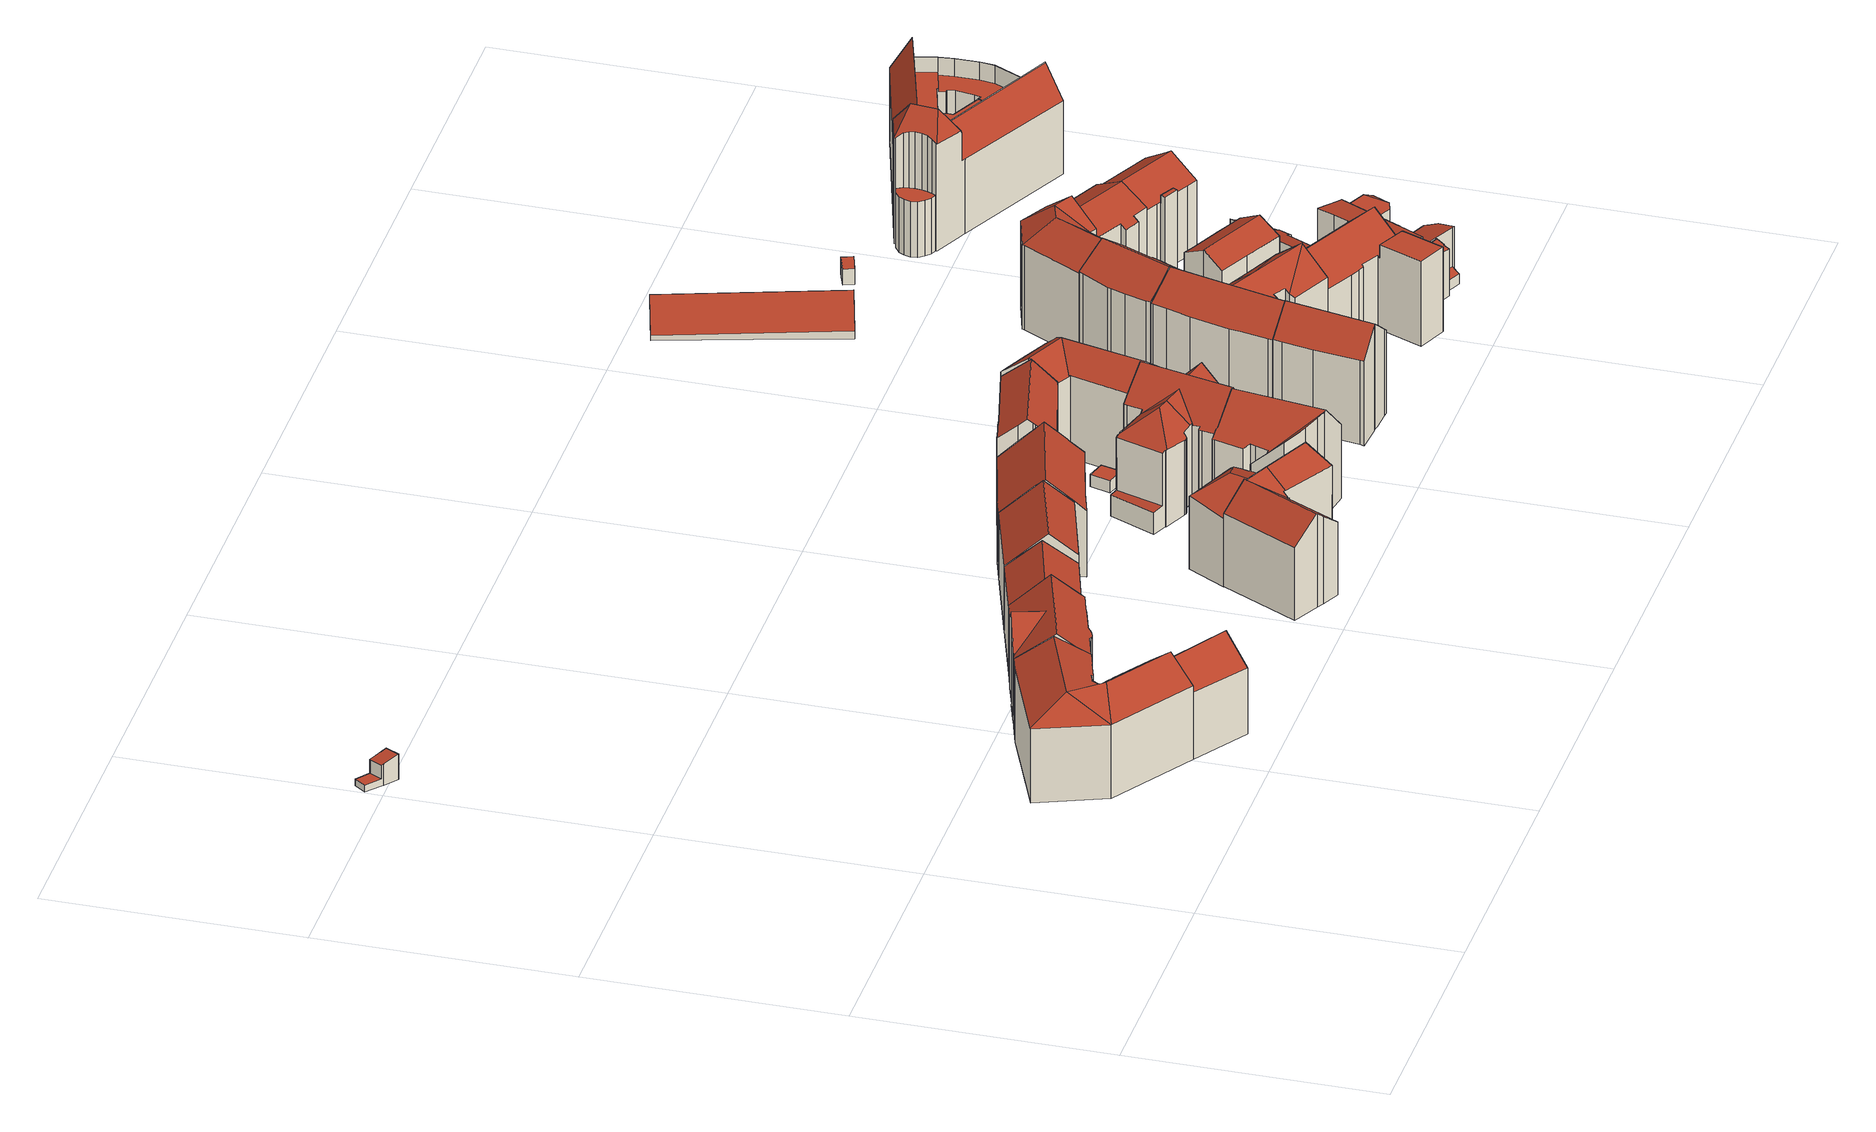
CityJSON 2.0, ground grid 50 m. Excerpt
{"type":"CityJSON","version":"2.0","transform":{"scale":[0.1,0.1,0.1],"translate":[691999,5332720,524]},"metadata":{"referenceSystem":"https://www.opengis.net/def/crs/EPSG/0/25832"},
"CityObjects":{
"building1":{"type":"Building","attributes":{"Gemeindeschluessel":"09162000","HoeheDach":"553.290","HoeheGrund":"533.411","Methode":"2000","NiedrigsteTraufeDesGebaeudes":"548.780","Geometrietyp2DReferenz":"3000","function":"31001_1000","roofType":"3100","measuredHeight":19.88,"storeysAboveGround":5},"geometry":[{"type":"MultiSurface","lod":"2","boundaries":[[[0,1,2,3]],[[4,1,0]],[[5,6,7,0]],[[8,9,10,11,12,13]],[[4,9,8,1]],[[14,15,16,17]],[[1,8,13,16,15,18,19,20,21]],[[7,22,4,0]],[[22,23,24,25,10,9,4]],[[11,10,25,26]],[[26,25,24,27]],[[17,16,13,12]],[[27,24,23,28]],[[29,19,18,30]],[[31,32,33,21,20]],[[6,28,23,22,7]],[[34,35,33,32]],[[36,5,0,3]],[[35,34,36,3,2]],[[6,5,36,34,32,31,29,30,14,17,12,11,26,27,28]],[[1,21,33,35,2]],[[31,20,19,29]],[[30,18,15,14]]],"semantics":{"surfaces":[{"type":"RoofSurface"},{"type":"WallSurface"},{"type":"GroundSurface"}],"values":[0,0,1,1,0,1,0,0,0,1,1,1,1,1,1,1,1,1,1,2,0,1,1]}}]},
"building2":{"type":"Building","attributes":{"Gemeindeschluessel":"09162000","HoeheDach":"552.275","HoeheGrund":"533.423","Methode":"1000","NiedrigsteTraufeDesGebaeudes":"547.175","Geometrietyp2DReferenz":"3000","function":"31001_1000","roofType":"3100","measuredHeight":18.85,"storeysAboveGround":4},"geometry":[{"type":"MultiSurface","lod":"2","boundaries":[[[37,38,6,39]],[[37,39,40,41,42]],[[6,38,43,44,28]],[[41,44,43,42]],[[40,39,6,28]],[[43,38,37,42]],[[28,44,41,40]]],"semantics":{"surfaces":[{"type":"WallSurface"},{"type":"RoofSurface"},{"type":"GroundSurface"}],"values":[0,0,0,1,2,1,0]}}]},
"building3":{"type":"Building","attributes":{"Gemeindeschluessel":"09162000","HoeheDach":"530.285","HoeheGrund":"524.993","Methode":"2000","NiedrigsteTraufeDesGebaeudes":"526.390","Geometrietyp2DReferenz":"3000","function":"31001_2000","roofType":"2100","measuredHeight":5.29},"geometry":[{"type":"MultiSurface","lod":"2","boundaries":[[[45,46,47,48]],[[48,47,49,50]],[[50,49,51,52]],[[51,49,47,46,53,54,55]],[[56,54,53,57,58,59,60]],[[61,52,51,55,62,63,64]],[[50,52,61,64,59,58,57,45,48]],[[57,53,46,45]],[[62,56,60,63]],[[64,63,60,59]],[[62,55,54,56]]],"semantics":{"surfaces":[{"type":"WallSurface"},{"type":"RoofSurface"},{"type":"GroundSurface"}],"values":[0,0,0,1,0,0,2,0,1,0,0]}}]},
"building4":{"type":"Building","attributes":{"Gemeindeschluessel":"09162000","HoeheDach":"553.740","HoeheGrund":"533.150","Methode":"2000","NiedrigsteTraufeDesGebaeudes":"547.439","Geometrietyp2DReferenz":"3000","function":"31001_1000","roofType":"3100","measuredHeight":20.59,"storeysAboveGround":3},"geometry":[{"type":"MultiSurface","lod":"2","boundaries":[[[65,66,67,68,69,70,71,72]],[[73,74,75,76,77,78]],[[76,75,79,80]],[[81,65,72,82,83,84]],[[79,85,86,87,88,89,90,80]],[[82,91,92,93,94,87,86,85,95,96,83]],[[95,74,73,96]],[[83,96,73,78,97,84]],[[98,99,100,101]],[[102,103,104,105,106,107]],[[108,109,99,98]],[[104,110,111,112,113,114,115,105]],[[95,85,79,75,74]],[[116,117,118,88,87,94]],[[119,120,109,108]],[[102,107,120,119]],[[72,71,70,69,100,99,109,120,107,106,105,115,114,113,116,94,93,92,91,82]],[[101,100,69,68]],[[111,110,104,103,102,119,108,98,101,68,67,66,65,81,84,97,78,77,76,80,90,89,88,118,117,112]],[[117,116,113,112]]],"semantics":{"surfaces":[{"type":"WallSurface"},{"type":"RoofSurface"},{"type":"GroundSurface"}],"values":[0,0,0,0,0,1,1,0,0,0,0,0,1,0,0,0,1,0,2,0]}}]},
"building5":{"type":"Building","attributes":{"Gemeindeschluessel":"09162000","HoeheDach":"551.880","HoeheGrund":"533.106","Methode":"2000","NiedrigsteTraufeDesGebaeudes":"546.733","Geometrietyp2DReferenz":"3000","function":"31001_1000","roofType":"3100","measuredHeight":18.77,"storeysAboveGround":3},"geometry":[{"type":"MultiSurface","lod":"2","boundaries":[[[121,122,123,117]],[[124,121,117,88]],[[123,122,125,126]],[[88,127,128,124]],[[124,128,125,122,121]],[[126,125,128,127]],[[117,123,126,127,88]]],"semantics":{"surfaces":[{"type":"WallSurface"},{"type":"GroundSurface"},{"type":"RoofSurface"}],"values":[0,1,2,0,0,2,0]}}]},
"building6":{"type":"Building","attributes":{"Gemeindeschluessel":"09162000","HoeheDach":"553.162","HoeheGrund":"532.910","Methode":"2000","NiedrigsteTraufeDesGebaeudes":"546.664","Geometrietyp2DReferenz":"3000","function":"31001_1000","roofType":"3100","measuredHeight":20.25,"storeysAboveGround":3},"geometry":[{"type":"MultiSurface","lod":"2","boundaries":[[[129,130,131,132]],[[133,134,135,136]],[[137,138,130,129]],[[139,128,138,137]],[[140,136,135,141,128,139]],[[134,133,142,132,131,143]],[[141,143,131,130,138,128]],[[136,140,139,137,129,132,142,133]],[[135,134,143,141]]],"semantics":{"surfaces":[{"type":"WallSurface"},{"type":"RoofSurface"},{"type":"GroundSurface"}],"values":[0,0,0,0,0,0,1,2,1]}}]},
"building7":{"type":"Building","attributes":{"Gemeindeschluessel":"09162000","HoeheDach":"552.480","HoeheGrund":"532.890","Methode":"2000","NiedrigsteTraufeDesGebaeudes":"548.044","Geometrietyp2DReferenz":"3000","function":"31001_9998","roofType":"3100","measuredHeight":19.59},"geometry":[{"type":"MultiSurface","lod":"2","boundaries":[[[144,145,146,147,148,149,150,151,152,153,154]],[[145,155,156,146]],[[148,157,158,149]],[[153,159,160,154]],[[153,152,161,162,159]],[[160,159,162,163]],[[150,149,158,164,165]],[[164,158,157,166,156,155,167,168,169]],[[170,151,150,165]],[[152,151,170,169,168,161]],[[145,144,171,167,155]],[[164,169,170,165]],[[147,166,157,148]],[[167,171,163,162,161,168]],[[166,147,146,156]],[[144,154,160,163,171]]],"semantics":{"surfaces":[{"type":"GroundSurface"},{"type":"WallSurface"},{"type":"RoofSurface"}],"values":[0,1,1,1,1,2,1,2,1,1,1,2,1,2,1,1]}}]},
"building8":{"type":"Building","attributes":{"Gemeindeschluessel":"09162000","HoeheDach":"553.210","HoeheGrund":"532.904","Methode":"2000","NiedrigsteTraufeDesGebaeudes":"545.661","Geometrietyp2DReferenz":"3000","function":"31001_1000","roofType":"3100","measuredHeight":20.31,"storeysAboveGround":3},"geometry":[{"type":"MultiSurface","lod":"2","boundaries":[[[172,173,174,175]],[[176,177,178,179]],[[133,180,181,182,132]],[[183,184,177,176]],[[185,186,187,188,189,190,191,133,132,129,137,172,175,192,193,183,176,179]],[[193,194,184,183]],[[129,195,196,137]],[[190,197,198,191]],[[188,199,200,189]],[[191,198,180,133]],[[180,198,197,200,199,201,202,203,181]],[[195,182,181,203,204,178,177,184,194,205,174,173,196]],[[175,174,205,192]],[[187,201,199,188]],[[179,178,204,185]],[[189,200,197,190]],[[186,202,201,187]],[[192,205,194,193]],[[137,196,173,172]],[[185,204,203,202,186]],[[132,182,195,129]]],"semantics":{"surfaces":[{"type":"WallSurface"},{"type":"GroundSurface"},{"type":"RoofSurface"}],"values":[0,0,0,0,1,0,0,0,0,0,2,2,0,0,0,0,0,0,0,0,0]}}]},
"building9":{"type":"Building","attributes":{"Gemeindeschluessel":"09162000","HoeheDach":"555.434","HoeheGrund":"532.810","Methode":"2000","NiedrigsteTraufeDesGebaeudes":"546.760","Geometrietyp2DReferenz":"3000","function":"31001_9998","roofType":"3100","measuredHeight":22.62,"storeysAboveGround":4},"geometry":[{"type":"MultiSurface","lod":"2","boundaries":[[[206,207,208,209,210]],[[211,212,213,214]],[[215,216,217,218,219,220]],[[221,222,223,224]],[[225,226,227,228,229,230]],[[231,230,229,219,218,232,233,234,235,213,212,236]],[[237,238,239,240]],[[241,242,243,244]],[[245,246,233,232,247]],[[231,248,225,230]],[[249,250,238,237]],[[251,209,208,252,253]],[[254,224,223,253,252]],[[255,236,212,211]],[[218,217,256,239,238,250,257,247,232]],[[222,258,251,253,223]],[[259,257,250,249]],[[245,247,257,259]],[[260,261,262,263,264,265]],[[266,263,262,210,209,251,258]],[[206,210,262,261]],[[267,234,233,246]],[[254,252,208,207]],[[244,220,219,229,228,268,241]],[[269,256,217,216]],[[266,270,264,263]],[[242,241,268,270,266,258,222,221]],[[271,272,273,274]],[[244,243,215,220]],[[275,235,234,267]],[[268,228,227,273,272,265,264,270]],[[215,243,242,221,224,254,207,206,261,260,271,274,226,225,248,255,211,214,275,267,246,245,259,249,237,240,269,216]],[[214,213,235,275]],[[260,265,272,271]],[[248,231,236,255]],[[240,239,256,269]],[[274,273,227,226]]],"semantics":{"surfaces":[{"type":"WallSurface"},{"type":"RoofSurface"},{"type":"GroundSurface"}],"values":[0,0,0,0,0,1,0,0,0,0,0,1,0,0,1,1,0,0,0,1,0,0,0,1,0,0,0,0,0,0,1,2,0,0,0,0,0]}}]},
"building10":{"type":"Building","attributes":{"Gemeindeschluessel":"09162000","HoeheDach":"554.980","HoeheGrund":"532.760","Methode":"2000","NiedrigsteTraufeDesGebaeudes":"537.159","Geometrietyp2DReferenz":"3000","function":"31001_1000","roofType":"3100","measuredHeight":22.22,"storeysAboveGround":5},"geometry":[{"type":"MultiSurface","lod":"2","boundaries":[[[276,277,278,279]],[[280,281,282,283,284,285,286,287,288]],[[246,289,290,291,292]],[[276,293,294,295,277]],[[296,297,298,285]],[[299,300,301,302,303,304,305]],[[306,307,308,309]],[[310,311,294,293]],[[312,307,306,313,314,315]],[[316,317,318,298,297,319]],[[279,278,320,321]],[[322,283,282,323]],[[295,294,311,324,319,297,296,325,326,327,328,329,330,292,291]],[[314,313,309,308,320,278,277,295,291,290,331,332,333]],[[334,332,331,245]],[[312,321,320,308,307]],[[335,336,326,325,337]],[[314,333,338,339,315]],[[312,315,339,338,334,245,289,246,267,340,341,342,336,335,322,323,343,344,345,346,347,348,300,299,317,316,349,310,293,276,279,321]],[[342,327,326,336]],[[323,282,281,343]],[[350,302,301,351]],[[349,324,311,310]],[[348,351,301,300]],[[340,329,328,341]],[[246,292,330,267]],[[346,352,353,347]],[[299,305,318,317]],[[280,344,343,281]],[[286,285,298,318,305,304]],[[322,335,337,284,283]],[[245,331,290,289]],[[337,325,296,285,284]],[[349,316,319,324]],[[350,354,303,302]],[[313,306,309]],[[344,280,288,345]],[[287,352,346,345,288]],[[338,333,332,334]],[[348,347,353,354,350,351]],[[353,352,287,286,304,303,354]],[[341,328,327,342]],[[267,330,329,340]]],"semantics":{"surfaces":[{"type":"WallSurface"},{"type":"RoofSurface"},{"type":"GroundSurface"}],"values":[0,1,0,0,1,0,1,0,0,0,0,0,1,1,0,0,0,0,2,0,0,1,0,0,0,0,0,0,0,1,0,0,1,0,0,1,0,0,0,0,1,0,0]}}]},
"building11":{"type":"Building","attributes":{"Gemeindeschluessel":"09162000","HoeheDach":"553.660","HoeheGrund":"532.796","Methode":"2000","NiedrigsteTraufeDesGebaeudes":"549.711","Geometrietyp2DReferenz":"3000","function":"31001_1000","roofType":"3100","measuredHeight":20.86,"storeysAboveGround":5},"geometry":[{"type":"MultiSurface","lod":"2","boundaries":[[[355,356,357,358]],[[358,359,360,361,362,363,364,365,366,367,368,369,355]],[[369,370,356,355]],[[361,371,372,362]],[[358,357,373,374,359]],[[366,375,376,367]],[[364,377,378,379,365]],[[359,374,380,360]],[[360,380,371,361]],[[368,381,370,369]],[[362,372,382,363]],[[379,378,373,357,356,370,381,376,375]],[[365,379,375,366]],[[363,382,377,364]],[[367,376,381,368]],[[377,382,372,371,380,374,373,378]]],"semantics":{"surfaces":[{"type":"WallSurface"},{"type":"GroundSurface"},{"type":"RoofSurface"}],"values":[0,1,0,0,0,0,0,0,0,0,0,2,0,0,0,2]}}]},
"building12":{"type":"Building","attributes":{"Gemeindeschluessel":"09162000","HoeheDach":"535.381","HoeheGrund":"532.881","Methode":"1000","NiedrigsteTraufeDesGebaeudes":"535.381","Geometrietyp2DReferenz":"3000","function":"31001_2000","roofType":"1000","measuredHeight":2.5,"storeysAboveGround":1},"geometry":[{"type":"MultiSurface","lod":"2","boundaries":[[[383,384,385,386]],[[387,388,384,383]],[[389,390,388,387]],[[387,383,386,389]],[[386,385,390,389]],[[385,384,388,390]]],"semantics":{"surfaces":[{"type":"WallSurface"},{"type":"GroundSurface"},{"type":"RoofSurface"}],"values":[0,0,0,1,0,2]}}]},
"building13":{"type":"Building","attributes":{"Gemeindeschluessel":"09162000","HoeheDach":"553.882","HoeheGrund":"532.664","Methode":"2000","NiedrigsteTraufeDesGebaeudes":"549.759","Geometrietyp2DReferenz":"3000","function":"31001_1000","roofType":"3100","measuredHeight":21.22,"storeysAboveGround":5},"geometry":[{"type":"MultiSurface","lod":"2","boundaries":[[[391,392,393,394,395]],[[396,397,398,399]],[[400,401,374,402]],[[403,404,405,406]],[[401,400,407,408,409]],[[410,411,412,413]],[[414,415,406,405]],[[416,417,399,398]],[[413,412,417,416]],[[418,419,404,403]],[[394,393,396,399,417,412,411,420,421,422]],[[423,420,411,410]],[[424,425,426,427]],[[422,421,428,426,425,414,405,404,419,429,430]],[[394,422,409,408,395]],[[423,431,428,421,420]],[[427,426,428,431]],[[408,407,391,395]],[[397,396,393,392]],[[422,430,374,401,409]],[[397,392,391,407,400,402,432,418,403,406,415,424,427,431,423,410,413,416,398]],[[432,429,419,418]],[[415,414,425,424]],[[432,402,374,430,429]]],"semantics":{"surfaces":[{"type":"WallSurface"},{"type":"RoofSurface"},{"type":"GroundSurface"}],"values":[0,0,0,0,0,0,0,0,0,0,1,0,0,1,1,0,0,0,0,1,2,0,0,0]}}]},
"building14":{"type":"Building","attributes":{"Gemeindeschluessel":"09162000","HoeheDach":"554.960","HoeheGrund":"532.790","Methode":"1000","NiedrigsteTraufeDesGebaeudes":"550.159","Geometrietyp2DReferenz":"3000","function":"31001_1000","roofType":"3100","measuredHeight":22.17,"storeysAboveGround":5},"geometry":[{"type":"MultiSurface","lod":"2","boundaries":[[[433,434,435,436]],[[437,438,439,440,441,442]],[[443,444,439,438]],[[445,446,447,448,443,438,437,442,449,433,436,450,451,452,453,454,455,456,457,458,459]],[[455,460,461,456]],[[454,462,460,455]],[[458,463,464,459]],[[435,465,466,451,450,436]],[[467,444,443,448,447,468]],[[446,469,468,447]],[[445,470,469,446]],[[451,466,471,452]],[[472,463,458,457,456,461]],[[434,473,472,461,460,462,474,471,466,465,435]],[[459,464,470,445]],[[441,440,439,444,467,468,469,470,464,463,472,473]],[[449,442,441,473,434,433]],[[471,474,462,454,453,452]]],"semantics":{"surfaces":[{"type":"WallSurface"},{"type":"GroundSurface"},{"type":"RoofSurface"}],"values":[0,0,0,1,0,0,0,0,0,0,0,0,0,2,0,2,0,0]}}]},
"building15":{"type":"Building","attributes":{"Gemeindeschluessel":"09162000","HoeheDach":"554.863","HoeheGrund":"532.560","Methode":"2000","NiedrigsteTraufeDesGebaeudes":"549.866","Geometrietyp2DReferenz":"3000","function":"31001_1000","roofType":"3100","measuredHeight":22.3,"storeysAboveGround":5},"geometry":[{"type":"MultiSurface","lod":"2","boundaries":[[[475,476,477,478,479,480,481]],[[482,483,484,485,486]],[[487,488,489,490]],[[491,492,493,494,461,495]],[[496,497,498,499]],[[500,501,502,503,504,475,481,482,486]],[[505,506,507,508]],[[509,510,497,496]],[[511,512,513,510,509,514,515,516]],[[483,517,518,519,520,484]],[[521,522,480,479]],[[481,480,522,523,482]],[[523,522,521,524,525,526]],[[527,528,503,502,501,529]],[[477,476,530,531]],[[532,533,534,535]],[[536,537,511,516]],[[530,476,475,504,538]],[[539,535,534,540,499,498]],[[507,541,542,537,536,543,544,508]],[[485,545,489,488,532,535,539,546,486]],[[492,547,548,529,501,500,549,493]],[[479,478,477,531,550,551,528,527,529,548,547,492,491,495,505,508,544,543,536,516,515,514,509,496,499,540,534,533,487,490,552,553,520,519,518,525,524,521]],[[520,553,552,490,489,545,485,484]],[[523,526,517,483,482]],[[531,530,538,550]],[[493,549,500,486,554,494]],[[495,461,506,505]],[[518,517,526,525]],[[461,494,554,486,546,539,498,497,510,513,512,511,537,542,541,507,506]],[[538,504,503,528,551,550]],[[533,532,488,487]]],"semantics":{"surfaces":[{"type":"WallSurface"},{"type":"RoofSurface"},{"type":"GroundSurface"}],"values":[0,1,0,0,0,1,0,0,0,0,0,1,0,0,0,0,0,1,0,0,1,0,2,0,1,0,1,0,0,1,0,0]}}]},
"building16":{"type":"Building","attributes":{"Gemeindeschluessel":"09162000","HoeheDach":"554.747","HoeheGrund":"532.540","Methode":"1000","NiedrigsteTraufeDesGebaeudes":"549.824","Geometrietyp2DReferenz":"3000","function":"31001_1000","roofType":"3100","measuredHeight":22.21,"storeysAboveGround":6},"geometry":[{"type":"MultiSurface","lod":"2","boundaries":[[[555,556,557,558]],[[559,560,561,562,563,564,565,566,567,568,569,570]],[[571,572,573,574]],[[562,561,575,576,577,563]],[[578,557,556,579,580,581,573,572,560,559]],[[582,567,566,583]],[[584,581,580,585]],[[558,557,578,586]],[[587,569,568,588]],[[574,584,585,589,555,558,586,590,591,587,588,582,583,592,593,577,576,575,594,571]],[[589,585,580,579,556,555]],[[565,564,563,577,593,592]],[[583,566,565,592]],[[590,586,578,559,570,591]],[[574,573,581,584]],[[560,572,571,594,575,561]],[[591,570,569,587]],[[588,568,567,582]]],"semantics":{"surfaces":[{"type":"WallSurface"},{"type":"RoofSurface"},{"type":"GroundSurface"}],"values":[0,1,0,0,1,0,0,0,0,2,0,0,0,0,0,0,0,0]}}]},
"building17":{"type":"Building","attributes":{"Gemeindeschluessel":"09162000","HoeheDach":"535.315","HoeheGrund":"532.740","Methode":"1000","NiedrigsteTraufeDesGebaeudes":"535.315","Geometrietyp2DReferenz":"3000","function":"31001_2000","roofType":"1000","measuredHeight":2.58},"geometry":[{"type":"MultiSurface","lod":"2","boundaries":[[[595,596,597,598]],[[599,600,596,595]],[[598,597,601,602]],[[603,604,605,606]],[[600,605,604,607,601,597,596]],[[608,607,604,603]],[[602,601,607,608]],[[606,605,600,599]],[[595,598,602,608,603,606,599]]],"semantics":{"surfaces":[{"type":"WallSurface"},{"type":"RoofSurface"},{"type":"GroundSurface"}],"values":[0,0,0,0,1,0,0,0,2]}}]},
"building18":{"type":"Building","attributes":{"Gemeindeschluessel":"09162000","HoeheDach":"552.860","HoeheGrund":"532.450","Methode":"2000","NiedrigsteTraufeDesGebaeudes":"547.480","Geometrietyp2DReferenz":"3000","function":"31001_1000","roofType":"3100","measuredHeight":20.41},"geometry":[{"type":"MultiSurface","lod":"2","boundaries":[[[609,610,611,612,613,614]],[[615,616,617,618]],[[619,620,609,614]],[[612,611,621,622]],[[622,621,623,624]],[[625,626,627,628]],[[615,629,630,631,632,633,634,635,616]],[[617,616,635,636,637]],[[638,639,632,631]],[[631,630,629,615,618,640,641,625,628,642,643,619,614,613,612,622,624,644,638]],[[644,645,639,638]],[[624,623,645,644]],[[633,632,639,645,623,621,611,610]],[[642,646,647,643]],[[620,647,646,627,626,648,634,633,610,609]],[[628,627,646,642]],[[618,617,637,640]],[[648,636,635,634]],[[643,647,620,619]],[[637,636,648,626,625,641,640]]],"semantics":{"surfaces":[{"type":"WallSurface"},{"type":"RoofSurface"},{"type":"GroundSurface"}],"values":[0,0,0,0,0,0,0,1,0,2,0,0,1,0,1,0,0,0,0,0]}}]},
"building19":{"type":"Building","attributes":{"Gemeindeschluessel":"09162000","HoeheDach":"536.560","HoeheGrund":"532.800","Methode":"2000","NiedrigsteTraufeDesGebaeudes":"536.560","Geometrietyp2DReferenz":"3000","function":"31001_2000","roofType":"1000","measuredHeight":3.76},"geometry":[{"type":"MultiSurface","lod":"2","boundaries":[[[649,650,651,652,653,654,655]],[[655,654,653,656,657,658]],[[659,649,655,658]],[[660,650,649,659]],[[659,658,657,656,661,662,660]],[[652,651,662,661,656,653]],[[662,651,650,660]]],"semantics":{"surfaces":[{"type":"RoofSurface"},{"type":"WallSurface"},{"type":"GroundSurface"}],"values":[0,1,1,1,2,1,1]}}]},
"building20":{"type":"Building","attributes":{"Gemeindeschluessel":"09162000","HoeheDach":"554.460","HoeheGrund":"532.367","Methode":"2000","NiedrigsteTraufeDesGebaeudes":"549.860","Geometrietyp2DReferenz":"3000","function":"31001_9998","roofType":"3100","measuredHeight":22.09,"storeysAboveGround":6},"geometry":[{"type":"MultiSurface","lod":"2","boundaries":[[[663,664,665,666,667]],[[668,669,670,671,672]],[[668,672,673,674]],[[667,666,675,676,677,678]],[[679,680,669,668,674,681,682,683,684]],[[671,667,678,685,673,672]],[[686,687,675,666]],[[687,684,683,676,675]],[[665,664,680,679,688]],[[685,681,674,673]],[[682,677,676,683]],[[670,669,680,664,663]],[[686,666,665,688]],[[679,684,687,686,688]],[[671,670,663,667]],[[682,681,685,678,677]]],"semantics":{"surfaces":[{"type":"RoofSurface"},{"type":"WallSurface"},{"type":"GroundSurface"}],"values":[0,1,1,0,2,0,0,1,1,1,1,1,0,1,0,1]}}]},
"building21":{"type":"Building","attributes":{"Gemeindeschluessel":"09162000","HoeheDach":"539.769","HoeheGrund":"532.730","Methode":"1000","NiedrigsteTraufeDesGebaeudes":"539.769","Geometrietyp2DReferenz":"3000","function":"31001_9998","roofType":"1000","measuredHeight":7.04},"geometry":[{"type":"MultiSurface","lod":"2","boundaries":[[[689,690,691,692,693,694,695,603]],[[696,697,698,699,700,701,692,691,690,689,702,703]],[[703,702,689,603,704,606]],[[705,699,698,706]],[[706,707,708,606,704,603,695,694,693,709,710,705]],[[710,700,699,705]],[[701,700,710,709,693,692]],[[706,698,697,707]],[[708,707,697,696,703,606]]],"semantics":{"surfaces":[{"type":"WallSurface"},{"type":"RoofSurface"},{"type":"GroundSurface"}],"values":[0,1,0,0,2,0,0,0,0]}}]},
"building22":{"type":"Building","attributes":{"Gemeindeschluessel":"09162000","HoeheDach":"531.809","HoeheGrund":"530.111","Methode":"2000","NiedrigsteTraufeDesGebaeudes":"531.111","Geometrietyp2DReferenz":"3000","function":"53001_1800","roofType":"1000","measuredHeight":1.7},"geometry":[{"type":"MultiSurface","lod":"2","boundaries":[[[711,712,713,714]],[[715,712,711,716,717]],[[718,719,715,717]],[[718,717,716,711,714,720]],[[713,719,718,720,714]],[[713,712,715,719]]],"semantics":{"surfaces":[{"type":"WallSurface"},{"type":"GroundSurface"},{"type":"RoofSurface"}],"values":[0,0,0,1,0,2]}}]},
"building23":{"type":"Building","attributes":{"Gemeindeschluessel":"09162000","HoeheDach":"546.159","HoeheGrund":"532.790","Methode":"1000","NiedrigsteTraufeDesGebaeudes":"543.679","Geometrietyp2DReferenz":"3000","function":"31001_9998","roofType":"3100","measuredHeight":13.37},"geometry":[{"type":"MultiSurface","lod":"2","boundaries":[[[721,722,723,724]],[[725,726,727,728]],[[729,730,724,723,731,732]],[[730,729,733,660,662,734,725,728,735,736,721,724]],[[729,732,737,733]],[[738,722,721,736,735,739]],[[660,740,741,662]],[[732,731,723,722,738,739,727,726,742]],[[740,737,732,742,741]],[[741,742,726,725,734,662]],[[733,737,740,660]],[[728,727,739,735]]],"semantics":{"surfaces":[{"type":"WallSurface"},{"type":"GroundSurface"},{"type":"RoofSurface"}],"values":[0,0,0,1,0,0,0,2,2,0,0,0]}}]},
"building24":{"type":"Building","attributes":{"Gemeindeschluessel":"09162000","HoeheDach":"544.327","HoeheGrund":"533.510","Methode":"2000","NiedrigsteTraufeDesGebaeudes":"535.631","Geometrietyp2DReferenz":"3000","function":"31001_2000","roofType":"2100","measuredHeight":10.82},"geometry":[{"type":"MultiSurface","lod":"2","boundaries":[[[743,744,745,746,747,748]],[[749,750,751,752]],[[744,753,754,745]],[[748,747,755,756]],[[757,758,750,749]],[[754,759,746,745]],[[752,760,743,748,756,757,749]],[[755,747,746,759,751,750,758]],[[752,751,759,754,753,760]],[[760,753,744,743]],[[756,755,758,757]]],"semantics":{"surfaces":[{"type":"WallSurface"},{"type":"RoofSurface"},{"type":"GroundSurface"}],"values":[0,0,1,0,0,0,2,1,0,0,0]}}]},
"building25":{"type":"Building","attributes":{"Gemeindeschluessel":"09162000","HoeheDach":"536.418","HoeheGrund":"533.070","Methode":"1000","NiedrigsteTraufeDesGebaeudes":"535.644","Geometrietyp2DReferenz":"3000","function":"31001_2000","roofType":"2100","measuredHeight":3.35},"geometry":[{"type":"MultiSurface","lod":"2","boundaries":[[[761,762,763,764,765,766]],[[763,762,767,768,769,764]],[[762,761,766,770,771,767]],[[765,772,770,766]],[[764,769,772,765]],[[768,767,771,770,772,769]]],"semantics":{"surfaces":[{"type":"GroundSurface"},{"type":"WallSurface"},{"type":"RoofSurface"}],"values":[0,1,1,1,1,2]}}]},
"building26":{"type":"Building","attributes":{"Gemeindeschluessel":"09162000","HoeheDach":"547.840","HoeheGrund":"533.070","Methode":"2000","NiedrigsteTraufeDesGebaeudes":"543.259","Geometrietyp2DReferenz":"3000","function":"31001_1000","roofType":"2100","measuredHeight":14.77},"geometry":[{"type":"MultiSurface","lod":"2","boundaries":[[[773,774,775,776,777,778,779]],[[780,781,782,783]],[[784,785,777,776]],[[786,787,788,789,790,791,773,792]],[[793,779,778,777,785,794,795,796,797,798,782,781]],[[799,800,786,792,793,781,780]],[[801,790,789,802]],[[803,788,787,804]],[[762,797,796,766]],[[773,779,793,792]],[[802,789,788,803]],[[805,791,790,801]],[[804,787,786,800]],[[774,773,791,805]],[[806,794,785,784]],[[807,795,794,806]],[[783,782,798,808]],[[766,796,795,807]],[[802,803,804,800,799,780,783,808,762,766,807,806,784,776,775,774,805,801]],[[808,798,797,762]]],"semantics":{"surfaces":[{"type":"WallSurface"},{"type":"RoofSurface"},{"type":"GroundSurface"}],"values":[0,0,0,1,1,0,0,0,0,0,0,0,0,0,0,0,0,0,2,0]}}]},
"building27":{"type":"Building","attributes":{"Gemeindeschluessel":"09162000","HoeheDach":"551.132","HoeheGrund":"532.600","Methode":"2000","NiedrigsteTraufeDesGebaeudes":"547.270","Geometrietyp2DReferenz":"3000","function":"31001_9998","roofType":"3100","measuredHeight":18.53,"storeysAboveGround":4},"geometry":[{"type":"MultiSurface","lod":"2","boundaries":[[[809,810,811,812]],[[813,814,810,809]],[[815,816,811,810,814,817,818,819]],[[817,820,821,818]],[[822,821,820,823]],[[813,824,823,820,817,814]],[[812,811,816,825]],[[816,815,826,825]],[[819,818,821,822,827,828]],[[824,813,809,812,825,826,828,827,822,823]],[[826,815,819,828]]],"semantics":{"surfaces":[{"type":"WallSurface"},{"type":"RoofSurface"},{"type":"GroundSurface"}],"values":[0,0,1,1,0,0,0,0,0,2,0]}}]},
"building28":{"type":"Building","attributes":{"Gemeindeschluessel":"09162000","HoeheDach":"542.455","HoeheGrund":"532.897","Methode":"2000","NiedrigsteTraufeDesGebaeudes":"538.669","Geometrietyp2DReferenz":"3000","function":"31001_1000","roofType":"2100","measuredHeight":9.56,"storeysAboveGround":3},"geometry":[{"type":"MultiSurface","lod":"2","boundaries":[[[829,830,831,832,833,834,835,836,837,838,839,840,841,842,843,844,845]],[[834,846,847,835]],[[848,849,850,851,852,853,854,855,856,857,847,846,858,859,860,861,862]],[[835,847,857,836]],[[842,851,850,843]],[[840,853,852,841]],[[839,854,853,840]],[[837,856,855,838]],[[832,859,858,833]],[[829,862,861,830]],[[843,850,849,844]],[[844,849,848,845]],[[838,855,854,839]],[[831,860,859,832]],[[830,861,860,831]],[[833,858,846,834]],[[841,852,851,842]],[[836,857,856,837]],[[845,848,862,829]]],"semantics":{"surfaces":[{"type":"GroundSurface"},{"type":"WallSurface"},{"type":"RoofSurface"}],"values":[0,1,2,1,1,1,1,1,1,1,1,1,1,1,1,1,1,1,1]}}]},
"building29":{"type":"Building","attributes":{"Gemeindeschluessel":"09162000","HoeheDach":"534.518","HoeheGrund":"531.180","Methode":"3100","NiedrigsteTraufeDesGebaeudes":"534.518","Geometrietyp2DReferenz":"3000","function":"31001_9998","roofType":"1000","measuredHeight":3.34},"geometry":[{"type":"MultiSurface","lod":"2","boundaries":[[[863,864,865,866,867]],[[865,864,868,869]],[[863,867,870,871]],[[864,863,871,868]],[[870,872,869,868,871]],[[866,865,869,872]],[[867,866,872,870]]],"semantics":{"surfaces":[{"type":"RoofSurface"},{"type":"WallSurface"},{"type":"GroundSurface"}],"values":[0,1,1,1,2,1,1]}}]},
"building30":{"type":"Building","attributes":{"Gemeindeschluessel":"09162000","HoeheDach":"544.846","HoeheGrund":"533.460","Methode":"2000","NiedrigsteTraufeDesGebaeudes":"543.323","Geometrietyp2DReferenz":"3000","function":"31001_1000","roofType":"2100","measuredHeight":11.39},"geometry":[{"type":"MultiSurface","lod":"2","boundaries":[[[873,874,875,876,877,878,879,880,881,882,883]],[[874,873,883,884,885,886]],[[887,884,883,882,881,888]],[[889,890,886,885,884,887]],[[878,877,891,892,893,879]],[[880,894,888,881]],[[877,876,875,874,886,890,889,891]],[[892,891,889,887,888,894,893]],[[879,893,894,880]]],"semantics":{"surfaces":[{"type":"GroundSurface"},{"type":"WallSurface"},{"type":"RoofSurface"}],"values":[0,1,1,2,1,1,1,2,1]}}]},
"building31":{"type":"Building","attributes":{"Gemeindeschluessel":"09162000","HoeheDach":"551.210","HoeheGrund":"532.699","Methode":"2000","NiedrigsteTraufeDesGebaeudes":"547.250","Geometrietyp2DReferenz":"3000","function":"31001_9998","roofType":"3100","measuredHeight":18.51,"storeysAboveGround":4},"geometry":[{"type":"MultiSurface","lod":"2","boundaries":[[[895,896,897,898,899,900,901,902,903,904,905]],[[906,901,900,907]],[[908,909,910,911]],[[912,913,899,898,914,915]],[[897,916,914,898]],[[915,914,916,917]],[[907,900,899,913]],[[918,902,901,906]],[[911,910,919,920]],[[921,895,905,922]],[[923,896,895,921]],[[924,925,926,927]],[[920,919,925,924]],[[923,928,917,916,897,896]],[[903,926,925,919,910,909,904]],[[918,906,907,913,912,928,923,921,922,908,911,920,924,927]],[[918,927,926,903,902]],[[908,922,905,904,909]],[[912,915,917,928]]],"semantics":{"surfaces":[{"type":"RoofSurface"},{"type":"WallSurface"},{"type":"GroundSurface"}],"values":[0,1,1,1,1,0,1,1,1,1,1,1,1,1,0,2,1,1,1]}}]},
"building32":{"type":"Building","attributes":{"Gemeindeschluessel":"09162000","HoeheDach":"543.980","HoeheGrund":"532.388","Methode":"2000","NiedrigsteTraufeDesGebaeudes":"543.980","Geometrietyp2DReferenz":"3000","function":"31001_9998","roofType":"1000","measuredHeight":11.59},"geometry":[{"type":"MultiSurface","lod":"2","boundaries":[[[929,930,931,932]],[[933,934,935,936]],[[937,938,939,940]],[[931,930,941,933,936,942,943,944,945,946,947,948,949,937,940]],[[929,932,939,938,950,951,952,953,954,955,956,957,935,934,958]],[[947,952,951,948]],[[940,939,932,931]],[[943,956,955,944]],[[949,950,938,937]],[[958,941,930,929]],[[942,957,956,943]],[[945,954,953,946]],[[948,951,950,949]],[[944,955,954,945]],[[936,935,957,942]],[[946,953,952,947]],[[941,958,934,933]]],"semantics":{"surfaces":[{"type":"WallSurface"},{"type":"GroundSurface"},{"type":"RoofSurface"}],"values":[0,0,0,1,2,0,0,0,0,0,0,0,0,0,0,0,0]}}]},
"building33":{"type":"Building","attributes":{"Gemeindeschluessel":"09162000","HoeheDach":"559.360","HoeheGrund":"532.510","Methode":"2000","NiedrigsteTraufeDesGebaeudes":"547.401","Geometrietyp2DReferenz":"3000","function":"31001_9998","roofType":"2100","measuredHeight":26.85,"storeysAboveGround":4},"geometry":[{"type":"MultiSurface","lod":"2","boundaries":[[[959,960,961,962]],[[963,964,965,966,967,968,969]],[[970,971,972,973]],[[974,975,976]],[[977,978,979,980]],[[981,982,983,984,985,986,987]],[[988,989,990,991]],[[992,993,994,995,996,997,998]],[[999,994,993,1000]],[[1001,1002,971,970]],[[1003,1004,1005,1006]],[[1007,966,965,1008]],[[1009,967,966,1007]],[[1010,1011,1012,1013,1014,1015]],[[1016,1017,980,979,1018,1019,1020,1004,1003]],[[968,967,1009,1021,1022,1023]],[[996,1024,964,963,997]],[[1025,1026,1002,1001]],[[1027,1028,1029]],[[1030,1010,1015,1031]],[[1032,997,963,1033]],[[973,972,1034,1035]],[[1027,975,974,1036,1037,1038,1039,1040,1041,1028]],[[1041,1040,1042]],[[1043,1044,978,977]],[[1008,1045,1046,1047,1048,999,1000,1049,959,962,1050,1051,1052,1053,1054,1025,1001,970,973,1035,988,991,1055,1056,1057,1058,1059,1060,1061,1062,1063,1022,1021,1009,1007],[977,980,1017,1016,1003,1006,1064,1065,1066,1067,1068,1069,986,985,984,1070,1043]],[[1071,1032,1033,1072,1073,1018,979,978,1044,1074,983,982,1075,1076]],[[1035,1034,989,988]],[[991,990,1077,1055]],[[1077,1042,1040,1039,1078,1079,1058,1057,1056,1055]],[[1080,1037,1036,1081]],[[1037,1080,1031,1015,1014,1082,1083,1084]],[[1085,1086,1087,992,998,1071,1076,1088,1089,1081,1036,1090]],[[1033,963,969,1072]],[[969,968,1023,1011,1010]],[[1067,1091,1092,1068]],[[1072,969,1010,1030,1073]],[[1054,1093,1026,1025]],[[1070,1074,1044,1043]],[[1078,1039,1038]],[[961,960,1087,1086,1085,1090,974,976]],[[1014,1013,1061,1060,1059,1094,1082]],[[984,983,1074,1070]],[[1083,1082,1094,1079,1078,1038,1084]],[[1058,1079,1094,1059]],[[1048,1047,1046,1024,996,995]],[[1095,1096,1097,1065,1064,1006,1005]],[[1068,1092,1098,1069]],[[1073,1030,1019,1018]],[[1095,1005,1004,1020,1019,1030,1031,1080,1081]],[[1029,1028,1041,1042,1077,990,989,1034,972,971,1002,1026,1093,1099]],[[1037,1084,1038]],[[1046,1045,1008,965,964,1024]],[[1069,1098,987,986]],[[1088,1100,981,987,1098,1092,1091,1101,1097,1096,1089]],[[960,959,1049,1000,993,992,1087]],[[1096,1095,1081,1089]],[[974,1090,1036]],[[1071,998,997,1032]],[[1100,1075,982,981]],[[1048,995,994,999]],[[1011,1023,1022,1063,1062,1012]],[[1065,1097,1101,1066]],[[1061,1013,1012,1062]],[[1066,1101,1091,1067]],[[1053,1099,1093,1054]],[[1088,1076,1075,1100]],[[1052,1051,1050,962,961,976,975,1027,1029,1099,1053]]],"semantics":{"surfaces":[{"type":"WallSurface"},{"type":"RoofSurface"},{"type":"GroundSurface"}],"values":[0,1,0,0,0,0,0,1,0,0,0,0,0,1,0,0,1,0,1,0,0,0,1,1,0,2,1,0,0,0,0,0,0,0,1,0,0,0,0,0,1,0,0,1,0,0,0,0,0,1,1,0,0,0,1,0,0,0,0,0,0,0,0,0,0,0,0,0]}}]}
},
"vertices":[
[207,211,248],[223,297,293],[156,346,249],[155,345,248],[273,238,293],[207,211,94],[373,105,94],[373,105,248],[330,268,251],[332,262,252],[336,253,257],[336,253,94],[326,279,94],[326,279,259],[346,282,94],[346,282,256],[344,286,258],[344,286,94],[390,297,254],[390,296,253],[422,307,252],[400,370,293],[404,155,293],[434,201,250],[356,249,251],[351,245,256],[351,245,94],[356,249,94],[434,201,94],[390,296,94],[390,297,94],[422,307,94],[377,437,94],[377,437,249],[345,426,94],[345,426,248],[155,345,94],
[483,35,232],[373,105,235],[483,35,94],[549,133,94],[549,133,232],[516,84,283],[403,152,283],[434,201,232],
[68,1522,10],[68,1522,60],[77,1515,63],[77,1515,10],[63,1488,63],[63,1488,10],[37,1508,54],[37,1508,10],[55,1532,55],[48,1537,53],[34,1511,53],[48,1537,24],[55,1532,10],[48,1537,10],[22,1557,10],[22,1557,24],[34,1511,10],[34,1511,24],[5,1535,24],[5,1535,10],
[421,307,91],[450,317,91],[463,321,91],[481,327,91],[481,327,247],[463,321,247],[450,317,247],[421,307,247],[425,453,249],[470,468,286],[476,469,282],[476,469,91],[470,468,91],[425,453,91],[526,486,241],[526,486,91],[402,365,91],[402,365,297],[377,437,234],[377,437,91],[534,489,234],[535,489,234],[572,501,234],[572,501,91],[535,489,91],[534,489,91],[431,374,297],[495,396,297],[559,417,297],[595,429,297],[490,409,286],[406,446,234],[406,446,91],[495,325,91],[495,325,242],[488,325,244],[488,325,91],[513,334,91],[515,337,91],[517,339,91],[517,339,247],[515,337,246],[513,334,244],[501,327,91],[501,327,241],[565,355,91],[578,360,91],[614,372,91],[614,372,248],[578,360,247],[565,355,247],[612,377,252],[612,377,91],[595,429,91],[508,330,91],[508,330,242],
[750,421,91],[750,421,229],[612,377,229],[709,547,91],[730,483,279],[592,439,279],[572,501,228],[709,547,227],
[903,542,89],[903,542,282],[905,537,285],[905,537,89],[924,477,89],[924,477,245],[750,421,247],[750,421,89],[883,605,89],[883,605,227],[709,547,89],[734,472,89],[734,472,292],[907,530,89],[907,530,292],
[1052,126,89],[1045,113,89],[1034,115,89],[989,8,89],[953,25,89],[940,32,89],[885,59,89],[963,212,89],[1037,180,89],[1175,119,89],[1168,68,89],[1045,113,241],[1034,115,248],[953,25,272],[940,32,283],[1175,119,280],[1168,68,244],[1037,180,281],[1076,163,281],[1056,123,249],[938,33,285],[885,59,241],[989,8,242],[1046,115,240],[1022,187,281],[1017,189,285],[963,212,241],[1052,126,249],
[936,623,89],[936,623,217],[984,636,217],[984,636,89],[1093,601,89],[1093,601,274],[1094,595,280],[1094,595,89],[924,477,247],[909,526,292],[905,537,281],[1086,625,89],[1086,625,252],[1095,592,89],[1106,559,89],[1111,542,89],[1111,539,89],[1119,512,89],[982,473,89],[928,455,89],[1035,650,89],[1076,662,89],[1076,662,218],[903,542,277],[883,605,218],[982,473,229],[928,455,228],[1111,539,253],[1119,512,228],[1111,542,255],[1106,559,271],[1098,581,292],[1095,592,282],[1035,650,218],
[1136,228,88],[1131,245,88],[1131,245,231],[1132,240,234],[1136,228,230],[1183,236,88],[1183,236,242],[1194,292,245],[1194,292,88],[1238,101,88],[1308,90,88],[1308,90,243],[1243,100,310],[1241,101,309],[1238,101,309],[1037,180,88],[1037,180,271],[963,212,230],[963,212,88],[1182,190,88],[1167,193,88],[1167,193,245],[1171,192,244],[1178,191,243],[1182,190,247],[1188,215,249],[1269,281,310],[1210,292,258],[1210,294,258],[1195,297,245],[1190,225,250],[1325,195,88],[1325,195,241],[1321,170,242],[1321,170,88],[1175,119,310],[1175,119,88],[1205,106,88],[1205,106,314],[1339,268,88],[1210,292,88],[1339,268,238],[1188,215,88],[1328,211,88],[1328,211,241],[1050,224,272],[1005,287,240],[1005,286,241],[1005,287,88],[1190,225,88],[1316,140,242],[1338,266,238],[1038,180,272],[1338,266,88],[1163,199,88],[1130,212,88],[1130,212,231],[1136,210,228],[1136,210,242],[1163,199,241],[1118,144,228],[1210,294,88],[1160,126,308],[1316,140,88],[1118,144,308],[1165,197,88],[1165,197,242],[1166,195,243],[1166,195,88],[1195,297,88],
[1318,462,88],[1318,462,306],[1379,447,244],[1379,447,88],[1183,342,244],[1187,342,245],[1190,345,247],[1192,349,251],[1218,344,252],[1229,390,290],[1203,396,290],[1133,363,250],[1179,343,244],[1274,280,88],[1274,280,308],[1273,280,310],[1210,292,247],[1282,472,88],[1282,472,277],[1314,463,310],[1274,380,290],[1243,442,246],[1241,443,246],[1170,458,88],[1141,470,88],[1141,470,132],[1157,464,134],[1157,464,244],[1161,462,247],[1170,458,248],[1358,361,298],[1364,387,271],[1370,412,245],[1306,373,298],[1258,478,88],[1258,478,252],[1364,387,88],[1347,310,245],[1345,299,245],[1345,299,88],[1248,441,88],[1171,461,88],[1171,461,246],[1248,441,252],[1378,441,244],[1378,441,88],[1192,349,88],[1190,345,88],[1256,472,252],[1224,340,250],[1222,327,251],[1217,328,246],[1215,321,246],[1211,296,247],[1210,294,247],[1339,268,244],[1339,270,244],[1340,274,244],[1339,270,88],[1224,343,88],[1222,327,88],[1224,343,252],[1340,274,88],[1342,286,88],[1211,296,88],[1215,321,88],[1217,328,88],[1187,342,88],[1183,342,88],[1179,343,88],[1131,364,88],[1132,366,88],[1102,379,88],[1256,472,88],[1126,369,134],[1102,379,132],[1131,364,248],[1132,366,248],[1126,369,244],
[1282,712,88],[1282,712,257],[1289,663,293],[1289,663,88],[1290,651,88],[1282,607,88],[1106,559,88],[1095,592,88],[1094,595,88],[1093,601,88],[1086,625,88],[1076,662,88],[1102,668,88],[1119,672,88],[1135,675,88],[1135,675,258],[1106,559,258],[1095,592,283],[1290,658,297],[1290,651,292],[1076,662,257],[1102,668,257],[1093,601,290],[1090,610,297],[1086,625,285],[1282,607,262],[1119,672,257],[1094,595,286],
[1215,491,89],[1215,491,114],[1226,531,114],[1226,531,89],[1253,481,89],[1253,481,114],[1263,521,89],[1263,521,114],
[1282,472,87],[1379,447,87],[1379,447,263],[1334,459,299],[1282,472,258],[1397,516,262],[1397,516,87],[1418,610,87],[1418,610,262],[1282,607,87],[1282,607,259],[1290,651,87],[1288,712,87],[1288,712,264],[1292,711,263],[1292,711,87],[1313,592,87],[1313,592,260],[1311,593,258],[1417,636,87],[1417,636,267],[1419,627,264],[1419,627,87],[1342,689,263],[1342,689,87],[1419,618,87],[1419,618,263],[1282,712,87],[1282,712,266],[1415,643,270],[1414,645,271],[1372,624,299],[1415,643,87],[1401,662,87],[1401,662,263],[1406,656,265],[1406,656,87],[1411,650,268],[1289,663,297],[1289,661,299],[1411,650,87],[1289,663,87],
[1544,94,88],[1544,94,306],[1491,98,265],[1491,98,88],[1559,93,88],[1598,90,88],[1598,90,270],[1559,93,301],[1549,94,309],[1549,94,88],[1608,89,88],[1608,89,262],[1640,258,88],[1616,147,88],[1608,93,88],[1608,91,88],[1548,94,88],[1492,101,88],[1493,106,88],[1508,197,88],[1511,212,88],[1519,258,88],[1523,276,88],[1579,270,88],[1582,269,88],[1638,262,88],[1641,262,88],[1523,276,262],[1579,270,306],[1519,258,262],[1638,262,265],[1641,262,263],[1492,101,265],[1493,106,264],[1608,91,262],[1608,93,263],[1616,147,265],[1640,258,263],[1508,197,262],[1582,269,310],[1548,94,310],[1511,212,262],
[1780,292,308],[1755,238,261],[1755,238,86],[1780,292,86],[1781,294,86],[1781,294,307],[1780,292,309],[1665,346,309],[1678,398,266],[1673,401,266],[1674,404,263],[1608,373,309],[1696,468,86],[1696,468,259],[1688,447,260],[1688,447,86],[1582,269,86],[1638,262,86],[1638,262,263],[1582,269,309],[1579,270,86],[1584,514,86],[1584,514,261],[1585,518,261],[1585,518,86],[1645,294,264],[1649,309,276],[1654,306,276],[1677,295,275],[1673,287,268],[1523,276,86],[1523,276,261],[1525,285,261],[1525,285,86],[1576,487,86],[1576,487,261],[1562,440,259],[1567,457,260],[1568,458,260],[1568,458,86],[1567,457,86],[1562,440,86],[1709,384,266],[1709,384,86],[1678,398,86],[1673,401,86],[1806,348,86],[1806,348,260],[1805,349,260],[1805,349,86],[1712,391,86],[1712,391,259],[1654,306,86],[1677,295,86],[1649,309,86],[1674,276,260],[1674,276,86],[1697,473,259],[1697,473,86],[1643,497,86],[1643,497,306],[1542,362,86],[1542,362,259],[1673,286,267],[1640,498,309],[1640,498,86],[1537,340,260],[1538,341,260],[1538,341,86],[1537,340,86],[1676,409,263],[1623,433,309],[1644,288,86],[1645,294,86],[1644,288,263],[1673,286,86],[1673,287,86],[1676,409,86],[1674,404,86],[1593,313,309],
[1721,534,85],[1721,534,265],[1697,473,262],[1697,473,85],[1641,497,307],[1705,641,307],[1697,645,301],[1679,655,286],[1652,669,264],[1651,666,263],[1648,661,263],[1619,607,260],[1617,601,260],[1605,571,261],[1588,528,263],[1585,518,264],[1751,617,85],[1751,617,269],[1730,560,266],[1730,560,85],[1697,645,85],[1679,655,85],[1652,669,85],[1643,497,305],[1727,531,260],[1729,530,258],[1739,557,260],[1617,601,85],[1619,607,85],[1739,557,85],[1729,530,85],[1643,497,85],[1588,528,85],[1605,571,85],[1727,531,85],[1641,497,85],[1585,518,85],[1648,661,85],[1651,666,85],[1705,641,85],
[1714,465,87],[1714,465,113],[1724,481,113],[1724,481,87],[1759,445,87],[1759,445,113],[1735,476,113],[1735,476,87],[1773,478,87],[1773,478,113],[1772,476,113],[1772,476,87],[1743,492,113],[1743,492,87],
[1755,238,235],[1781,293,289],[1781,294,288],[1781,294,85],[1781,293,85],[1755,238,85],[1940,150,85],[1940,150,262],[1907,67,262],[1907,67,85],[1813,211,85],[1813,211,235],[1806,348,235],[1806,348,85],[1866,321,235],[1866,321,85],[1885,182,85],[1885,182,239],[1847,200,239],[1847,200,85],[1940,152,85],[1963,209,85],[1964,211,85],[1964,211,287],[1963,209,289],[1940,152,235],[1940,152,262],[1884,178,262],[1849,91,262],[1985,265,85],[1985,265,235],[1849,91,85],[1884,178,85],[1845,197,85],[1834,202,85],[1890,309,85],[1890,309,235],[1845,197,235],[1834,202,235],[1884,178,235],
[1872,393,126],[1887,424,126],[1826,453,126],[1773,476,126],[1772,476,126],[1764,458,126],[1759,445,126],[1772,476,88],[1764,458,88],[1759,445,88],[1872,393,88],[1887,424,88],[1773,476,88],[1826,453,88],
[1789,687,261],[1790,688,261],[1791,687,260],[1792,753,305],[1753,739,305],[1697,645,84],[1751,616,84],[1751,616,262],[1704,642,305],[1697,645,298],[1652,669,259],[1652,669,84],[1793,816,262],[1791,816,261],[1718,793,260],[1717,791,261],[1805,680,84],[1790,688,84],[1715,787,84],[1718,793,84],[1791,816,84],[1857,786,84],[1715,787,261],[1831,732,305],[1857,786,259],[1805,680,260],
[1773,478,158],[1790,515,158],[1791,519,158],[1810,560,158],[1810,560,87],[1791,519,87],[1790,515,87],[1797,465,158],[1826,453,158],[1847,494,158],[1867,534,158],[1835,549,158],[1812,559,158],[1773,476,158],[1772,476,158],[1773,476,87],[1867,534,87],[1847,494,87],[1826,453,87],[1797,465,87],[1812,559,87],[1835,549,87],
[1775,1120,61],[1775,1120,78],[1641,1081,78],[1641,1081,61],[1675,1469,71],[1725,1294,61],[1675,1469,61],[1540,1430,61],[1540,1430,71],[1591,1255,61],
[1984,481,88],[1984,481,197],[2008,470,197],[2008,470,88],[1847,494,88],[1847,494,221],[1867,534,198],[1867,534,88],[1988,428,88],[2008,469,88],[2008,469,197],[1988,428,222],[1968,386,88],[1847,493,88],[1890,523,88],[1953,495,88],[1968,386,197],[1953,495,197],[1890,523,198],[1887,424,197],[1826,453,197],[1847,493,222],
[2055,78,95],[2055,78,116],[2017,95,116],[2017,95,198],[2015,96,198],[2015,96,95],[2007,118,95],[2007,118,203],[2021,112,203],[2021,112,95],[2062,93,125],[2024,111,125],[2011,84,194],[2011,84,95],[1996,91,95],[1996,91,194],[2024,111,203],[2062,93,95],
[2004,310,91],[1997,294,91],[1997,295,91],[1942,320,91],[1958,353,91],[2012,328,91],[1997,294,116],[1997,295,116],[1942,320,116],[2012,328,124],[2004,310,120],[1958,353,124],
[2013,177,193],[2013,177,91],[2014,177,91],[2049,251,91],[2049,251,225],[2014,177,225],[2013,177,225],[1940,150,91],[1940,150,236],[1964,211,237],[1964,211,91],[2073,300,91],[2073,300,225],[2007,118,206],[2021,112,206],[2062,93,206],[2068,91,206],[2083,125,197],[2076,149,193],[1989,127,206],[1989,127,225],[2063,304,227],[2013,327,238],[2012,328,238],[1997,294,238],[1985,265,238],[1989,127,91],[2007,118,91],[2083,125,91],[2068,91,91],[2062,93,91],[2021,112,91],[2076,149,91],[2063,304,91],[2013,327,91],[1985,265,91],
[1897,636,86],[1897,636,240],[1890,625,233],[1890,625,86],[1930,621,86],[1930,621,240],[1865,651,240],[1859,639,233],[1956,674,271],[1831,733,271],[1805,680,240],[1982,728,240],[1856,786,240],[1856,786,86],[1982,728,86],[1956,674,86],[1859,639,86],[1865,651,86],[1831,733,86],[1805,680,86],
[1954,355,89],[1968,386,89],[1988,428,89],[2008,470,89],[2018,491,89],[2024,489,89],[2078,464,89],[2061,427,89],[2057,417,89],[2065,413,89],[2054,388,89],[2045,393,89],[2014,327,89],[2013,327,89],[2012,328,89],[1960,352,89],[1958,353,89],[2024,489,181],[2078,464,152],[1958,353,182],[1960,352,181],[2012,328,153],[2013,327,152],[2014,327,152],[2045,393,152],[2054,388,147],[2065,413,147],[2057,417,152],[2061,427,152],[2018,491,185],[2008,470,185],[1988,428,185],[1968,386,185],[1954,355,185],
[1842,1138,105],[1834,1160,105],[1821,1156,105],[1795,1146,105],[1803,1126,105],[1834,1160,72],[1821,1156,72],[1803,1126,72],[1842,1138,72],[1795,1146,72],
[2141,243,95],[2135,231,95],[2135,230,95],[2127,227,95],[2112,222,95],[2103,226,95],[2049,251,95],[2073,300,95],[2096,288,95],[2127,274,95],[2150,263,95],[2150,263,194],[2141,243,193],[2135,231,193],[2127,274,208],[2096,288,208],[2127,227,197],[2135,230,193],[2112,222,194],[2103,226,194],[2049,251,193],[2073,300,208],
[1954,609,234],[1963,605,234],[1962,604,232],[1992,589,232],[1993,591,234],[2029,573,234],[2052,562,234],[2062,584,249],[2077,616,272],[1956,674,272],[1930,621,234],[2052,562,87],[2029,573,87],[1982,728,87],[1982,728,234],[2009,715,234],[2009,715,87],[1987,580,87],[1993,591,87],[1992,589,250],[1987,580,250],[1962,604,250],[1957,594,250],[2062,584,87],[2103,671,233],[2103,671,87],[1954,609,87],[1930,621,87],[1963,605,87],[2083,627,87],[2083,627,264],[2078,618,271],[2078,618,87],[1957,594,87],
[1904,1062,200],[1904,1062,84],[1901,1050,84],[1901,1050,200],[1924,1083,84],[1924,1083,200],[1936,1087,200],[1936,1087,84],[1910,1026,84],[1910,1026,200],[1903,1037,200],[1903,1037,84],[1910,1073,84],[1943,1075,84],[1945,1064,84],[1945,1053,84],[1944,1041,84],[1941,1030,84],[1937,1020,84],[1932,1012,84],[1920,1017,84],[1920,1017,200],[1932,1012,200],[1937,1020,200],[1941,1030,200],[1944,1041,200],[1945,1053,200],[1945,1064,200],[1943,1075,200],[1910,1073,200],
[2243,862,85],[2243,862,238],[2002,976,241],[2002,976,85],[2233,1013,301],[2287,1005,245],[2288,1011,244],[2290,1036,242],[2290,1061,242],[2289,1064,242],[2232,1059,301],[1944,1041,85],[1944,1041,318],[1945,1053,319],[1945,1053,85],[1997,1021,299],[1993,980,299],[1993,980,241],[2183,1061,85],[2183,1061,263],[2178,1060,263],[2178,1060,85],[2171,999,262],[2171,999,263],[2177,996,263],[2177,996,85],[2171,999,85],[2109,1028,85],[2109,1028,262],[1943,1075,85],[1943,1075,314],[1936,1087,306],[1936,1087,85],[2261,900,237],[2276,932,237],[2267,937,247],[2277,961,249],[2277,962,249],[2229,985,301],[2201,928,301],[2267,937,85],[2276,932,85],[1941,1030,85],[1941,1030,317],[2174,1077,85],[2174,1077,269],[2099,1054,269],[2099,1054,85],[2290,1036,85],[2288,1011,85],[2290,1061,85],[2229,1090,301],[2282,1106,244],[2281,1112,244],[2290,1115,234],[2279,1151,235],[2217,1131,301],[2175,1075,85],[2175,1074,85],[2175,1074,263],[2175,1074,269],[2175,1075,269],[2289,1064,85],[2287,1087,85],[2287,1087,242],[2284,985,246],[1937,1020,85],[1937,1020,313],[1991,981,305],[1976,1019,354],[1931,1009,309],[2229,1090,269],[2217,1131,269],[2229,985,263],[2233,1013,263],[1945,1064,317],[1945,1064,85],[1997,1023,299],[2001,1063,299],[2001,1065,299],[2005,1110,299],[2004,1110,302],[1981,1071,354],[1935,1089,306],[2186,1046,85],[2186,1046,263],[2287,1005,85],[2284,985,85],[2277,962,85],[2277,961,85],[2261,900,85],[1993,980,85],[1991,981,85],[1931,1009,85],[1931,1010,85],[1932,1012,85],[1935,1089,85],[2004,1110,85],[2005,1110,85],[2008,1111,85],[2267,1189,85],[2279,1151,85],[2290,1115,85],[2281,1112,85],[2282,1106,85],[2102,1052,85],[2103,1052,85],[2107,1048,85],[2109,1043,85],[2110,1039,85],[2110,1033,85],[2181,1009,85],[2201,928,263],[2232,1059,263],[2229,1090,263],[2181,1009,263],[2153,963,263],[2148,953,263],[1935,1089,305],[2005,1110,235],[2008,1111,235],[2001,1063,269],[1997,1023,269],[2279,1151,302],[2217,1131,302],[2001,1063,302],[2148,953,302],[2201,928,302],[2261,900,302],[2148,953,262],[1997,1023,262],[1997,1023,302],[2109,1043,262],[2110,1039,262],[1932,1012,309],[2267,1189,240],[2102,1052,269],[2102,1052,262],[2103,1052,262],[2110,1033,262],[1931,1010,308],[2153,963,262],[2107,1048,262]
]}
